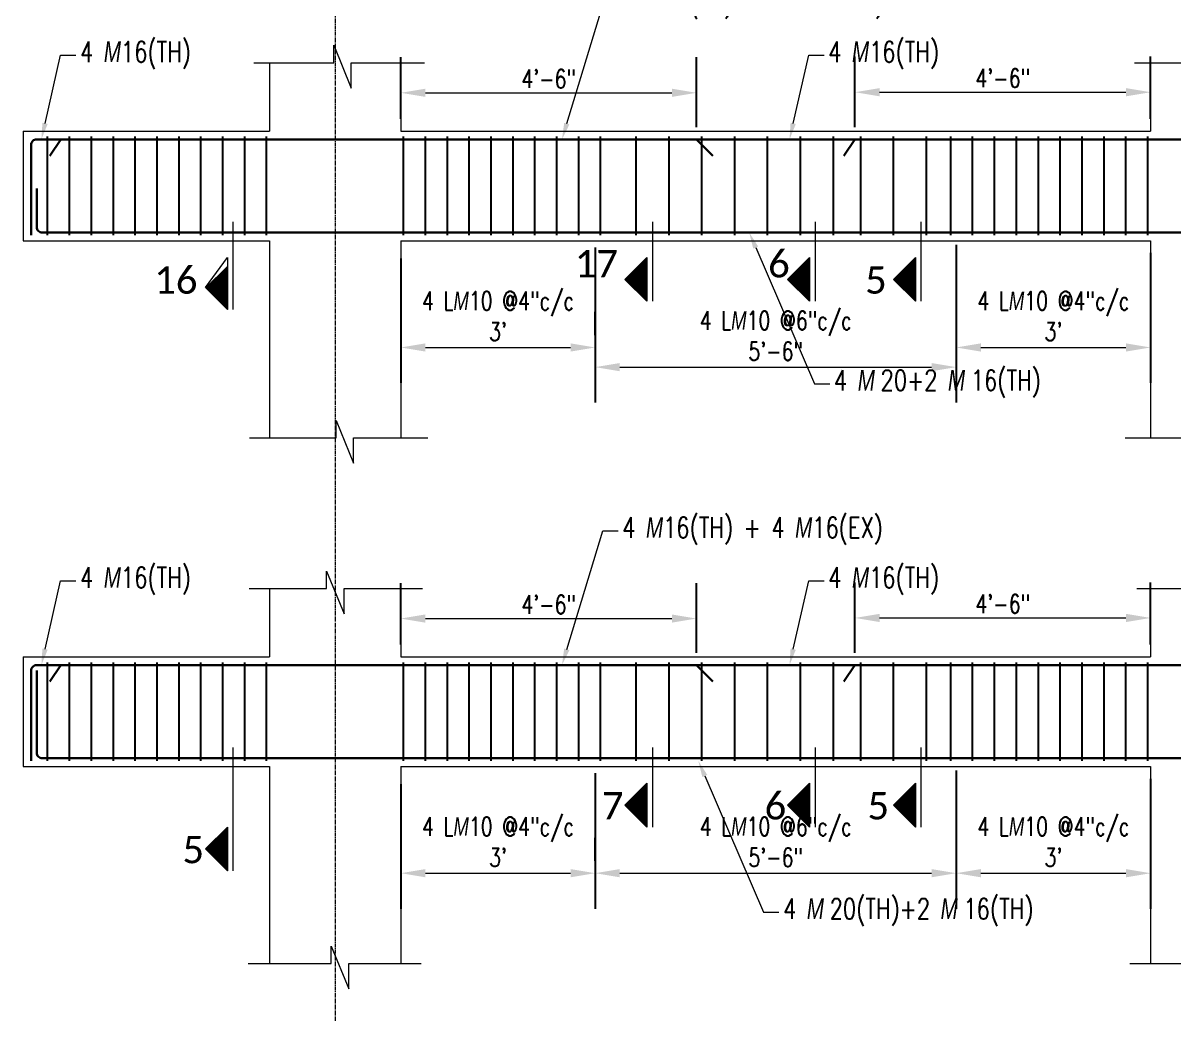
# Model space of a CAD drawing. Header units: inches. Extents: x 0 to 162649, y -36601 to -26324.
# Drawn here: x 155505.6 to 155715.6, y -35674.7 to -35493.8 of the extents above; entities that cross this region are included whole.
import ezdxf
from ezdxf import colors
from ezdxf.entities.mleader import LeaderData, LeaderLine
from ezdxf.math import Vec2, Vec3

# ---------------------------------------------------------------- set-up
doc = ezdxf.new("R2010")
doc.units = ezdxf.units.IN
doc.header["$MEASUREMENT"] = 0
doc.linetypes.add('CENTER2', pattern=[1.125, 0.75, -0.125, 0.125, -0.125])
for name, color, linetype, lineweight in [('Cen', 9, 'CENTER2', 5), ('Dim', 1, 'Continuous', 13), ('dimention', 1, 'Continuous', 13), ('hatch', 252, 'Continuous', 0), ('OL_AR_Text', 140, 'Continuous', 5), ('Rein', 3, 'Continuous', 30), ('Stirrups', 191, 'Continuous', 25), ('TEXT', 7, 'Continuous', 9)]:
    doc.layers.add(name, color=color, linetype=linetype, lineweight=lineweight)
doc.styles.add('1-8 Annotative Text', font='calibri.ttf', dxfattribs={"height": 0.125})
doc.styles.add('DIM', font='simplex.shx', dxfattribs={"width": 0.75})
doc.dimstyles.get("Standard").update_dxf_attribs({"dimscale": 36, "dimtxt": 0.09375, "dimasz": 0.125, "dimexe": 0.18, "dimexo": 0.0625, "dimgap": 0.015625, "dimtad": 1, "dimdec": 0, "dimzin": 0, "dimdsep": 46, "dimlunit": 4, "dimtxsty": 'DIM', "dimcen": 0.09, "dimadec": 0, "dimazin": 0, "dimtfac": 0.75, "dimtdec": 0, "dimtmove": 0, "dimatfit": 3, "dimfxl": 1, "dimtolj": 1, "dimtzin": 0, "dimlwd": 9, "dimarcsym": 0})

# ---------------------------------------------------------------- blocks, each defined once
blk = doc.blocks.new('*D150')
at = {"layer": 'Defpoints', "color": 0, "transparency": 16777216}
for p in [(155628.56, -35602.5), (155574.56, -35609.5), (155628.56, -35611)]:
    blk.add_point(p, dxfattribs=at)
at = {"layer": 'dimention', "color": 0, "lineweight": -2, "transparency": 16777216}
for p, q in [((155574.56, -35607.25), (155574.56, -35596.02)), ((155628.56, -35608.75), (155628.56, -35596.02))]:
    blk.add_line(p, q, dxfattribs=at)
at = {"layer": 'dimention', "color": 0, "lineweight": 9, "transparency": 16777216}
blk.add_line((155579.06, -35602.5), (155624.06, -35602.5), dxfattribs=at)
at = {"layer": 'dimention', "color": 0, "transparency": 16777216}
for points in [[(155579.06, -35601.75), (155579.06, -35603.25), (155574.56, -35602.5)], [(155624.06, -35601.75), (155624.06, -35603.25), (155628.56, -35602.5)]]:
    blk.add_solid(points, dxfattribs=at)
at = {"layer": 'dimention', "color": 0, "transparency": 16777216, "insert": (155601.56, -35599.93), "char_height": 3.375, "attachment_point": 5, "style": 'DIM'}
blk.add_mtext('\\A1;4\'-6"', dxfattribs=at)
blk = doc.blocks.new('*D151')
at = {"layer": 'Defpoints', "color": 0, "transparency": 16777216}
for p in [(155711.5, -35602.39), (155657.5, -35611), (155711.5, -35609.5)]:
    blk.add_point(p, dxfattribs=at)
at = {"layer": 'dimention', "color": 0, "lineweight": -2, "transparency": 16777216}
for p, q in [((155657.5, -35608.75), (155657.5, -35595.9)), ((155711.5, -35607.25), (155711.5, -35595.9))]:
    blk.add_line(p, q, dxfattribs=at)
at = {"layer": 'dimention', "color": 0, "lineweight": 9, "transparency": 16777216}
blk.add_line((155662, -35602.39), (155707, -35602.39), dxfattribs=at)
at = {"layer": 'dimention', "color": 0, "transparency": 16777216}
for points in [[(155662, -35601.64), (155662, -35603.14), (155657.5, -35602.39)], [(155707, -35601.64), (155707, -35603.14), (155711.5, -35602.39)]]:
    blk.add_solid(points, dxfattribs=at)
at = {"layer": 'dimention', "color": 0, "transparency": 16777216, "insert": (155684.5, -35599.81), "char_height": 3.375, "attachment_point": 5, "style": 'DIM'}
blk.add_mtext('\\A1;4\'-6"', dxfattribs=at)
blk = doc.blocks.new('*D144')
at = {"layer": 'Defpoints', "color": 0, "transparency": 16777216}
for p in [(155574.56, -35630.5), (155610.06, -35649), (155610.06, -35649)]:
    blk.add_point(p, dxfattribs=at)
at = {"layer": 'dimention', "color": 0, "lineweight": -2, "transparency": 16777216}
for p, q in [((155574.56, -35632.75), (155574.56, -35655.48)), ((155610.06, -35646.75), (155610.06, -35642.52))]:
    blk.add_line(p, q, dxfattribs=at)
at = {"layer": 'dimention', "color": 0, "lineweight": 9, "transparency": 16777216}
blk.add_line((155579.06, -35649), (155605.56, -35649), dxfattribs=at)
at = {"layer": 'dimention', "color": 0, "transparency": 16777216}
for points in [[(155579.06, -35648.25), (155579.06, -35649.75), (155574.56, -35649)], [(155605.56, -35648.25), (155605.56, -35649.75), (155610.06, -35649)]]:
    blk.add_solid(points, dxfattribs=at)
at = {"layer": 'dimention', "color": 0, "transparency": 16777216, "insert": (155592.31, -35643.29), "char_height": 3.375, "attachment_point": 5, "style": 'DIM'}
blk.add_mtext('\\A1;4 L{\\A0;\\Fgothici|c0;\\W0.75;M}10 @4"c/c\\P3\'', dxfattribs=at)
blk = doc.blocks.new('*D145')
at = {"layer": 'Defpoints', "color": 0, "transparency": 16777216}
for p in [(155676, -35628), (155711.5, -35629.5), (155711.5, -35649)]:
    blk.add_point(p, dxfattribs=at)
at = {"layer": 'dimention', "color": 0, "lineweight": -2, "transparency": 16777216}
for p, q in [((155676, -35630.25), (155676, -35655.48)), ((155711.5, -35631.75), (155711.5, -35655.48))]:
    blk.add_line(p, q, dxfattribs=at)
at = {"layer": 'dimention', "color": 0, "lineweight": 9, "transparency": 16777216}
blk.add_line((155680.5, -35649), (155707, -35649), dxfattribs=at)
at = {"layer": 'dimention', "color": 0, "transparency": 16777216}
for points in [[(155680.5, -35648.25), (155680.5, -35649.75), (155676, -35649)], [(155707, -35648.25), (155707, -35649.75), (155711.5, -35649)]]:
    blk.add_solid(points, dxfattribs=at)
at = {"layer": 'dimention', "color": 0, "transparency": 16777216, "insert": (155693.75, -35643.29), "char_height": 3.375, "attachment_point": 5, "style": 'DIM'}
blk.add_mtext('\\A1;4 L{\\A0;\\Fgothici|c0;\\W0.75;M}10 @4"c/c\\P3\'', dxfattribs=at)
blk = doc.blocks.new('*D146')
at = {"layer": 'Defpoints', "color": 0, "transparency": 16777216}
for p in [(155610.06, -35628.5), (155676, -35638.5), (155676, -35649)]:
    blk.add_point(p, dxfattribs=at)
at = {"layer": 'dimention', "color": 0, "lineweight": -2, "transparency": 16777216}
for p, q in [((155610.06, -35630.75), (155610.06, -35655.48)), ((155676, -35640.75), (155676, -35655.48))]:
    blk.add_line(p, q, dxfattribs=at)
at = {"layer": 'dimention', "color": 0, "lineweight": 9, "transparency": 16777216}
blk.add_line((155614.56, -35649), (155671.5, -35649), dxfattribs=at)
at = {"layer": 'dimention', "color": 0, "transparency": 16777216}
for points in [[(155614.56, -35648.25), (155614.56, -35649.75), (155610.06, -35649)], [(155671.5, -35648.25), (155671.5, -35649.75), (155676, -35649)]]:
    blk.add_solid(points, dxfattribs=at)
at = {"layer": 'dimention', "color": 0, "transparency": 16777216, "insert": (155643.03, -35643.29), "char_height": 3.375, "attachment_point": 5, "style": 'DIM'}
blk.add_mtext('\\A1;4 L{\\A0;\\Fgothici|c0;\\W0.75;M}10 @6"c/c\\P5\'-6"', dxfattribs=at)
blk = doc.blocks.new('*D155')
at = {"layer": 'Defpoints', "color": 0, "transparency": 16777216}
for p in [(155628.56, -35506.5), (155574.56, -35513.5), (155628.56, -35515)]:
    blk.add_point(p, dxfattribs=at)
at = {"layer": 'dimention', "color": 0, "lineweight": -2, "transparency": 16777216}
for p, q in [((155574.56, -35511.25), (155574.56, -35500.02)), ((155628.56, -35512.75), (155628.56, -35500.02))]:
    blk.add_line(p, q, dxfattribs=at)
at = {"layer": 'dimention', "color": 0, "lineweight": 9, "transparency": 16777216}
blk.add_line((155579.06, -35506.5), (155624.06, -35506.5), dxfattribs=at)
at = {"layer": 'dimention', "color": 0, "transparency": 16777216}
for points in [[(155579.06, -35505.75), (155579.06, -35507.25), (155574.56, -35506.5)], [(155624.06, -35505.75), (155624.06, -35507.25), (155628.56, -35506.5)]]:
    blk.add_solid(points, dxfattribs=at)
at = {"layer": 'dimention', "color": 0, "transparency": 16777216, "insert": (155601.56, -35503.93), "char_height": 3.375, "attachment_point": 5, "style": 'DIM'}
blk.add_mtext('\\A1;4\'-6"', dxfattribs=at)
blk = doc.blocks.new('*D156')
at = {"layer": 'Defpoints', "color": 0, "transparency": 16777216}
for p in [(155711.5, -35506.39), (155711.5, -35513.5), (155657.5, -35515)]:
    blk.add_point(p, dxfattribs=at)
at = {"layer": 'dimention', "color": 0, "lineweight": -2, "transparency": 16777216}
for p, q in [((155657.5, -35512.75), (155657.5, -35499.9)), ((155711.5, -35511.25), (155711.5, -35499.9))]:
    blk.add_line(p, q, dxfattribs=at)
at = {"layer": 'dimention', "color": 0, "lineweight": 9, "transparency": 16777216}
blk.add_line((155662, -35506.39), (155707, -35506.39), dxfattribs=at)
at = {"layer": 'dimention', "color": 0, "transparency": 16777216}
for points in [[(155662, -35505.64), (155662, -35507.14), (155657.5, -35506.39)], [(155707, -35505.64), (155707, -35507.14), (155711.5, -35506.39)]]:
    blk.add_solid(points, dxfattribs=at)
at = {"layer": 'dimention', "color": 0, "transparency": 16777216, "insert": (155684.5, -35503.81), "char_height": 3.375, "attachment_point": 5, "style": 'DIM'}
blk.add_mtext('\\A1;4\'-6"', dxfattribs=at)
blk = doc.blocks.new('*D160')
at = {"layer": 'Defpoints', "color": 0, "transparency": 16777216}
for p in [(155574.56, -35534.5), (155610.06, -35553), (155610.06, -35553)]:
    blk.add_point(p, dxfattribs=at)
at = {"layer": 'dimention', "color": 0, "lineweight": -2, "transparency": 16777216}
for p, q in [((155574.56, -35536.75), (155574.56, -35559.48)), ((155610.06, -35550.75), (155610.06, -35546.52))]:
    blk.add_line(p, q, dxfattribs=at)
at = {"layer": 'dimention', "color": 0, "lineweight": 9, "transparency": 16777216}
blk.add_line((155579.06, -35553), (155605.56, -35553), dxfattribs=at)
at = {"layer": 'dimention', "color": 0, "transparency": 16777216}
for points in [[(155579.06, -35552.25), (155579.06, -35553.75), (155574.56, -35553)], [(155605.56, -35552.25), (155605.56, -35553.75), (155610.06, -35553)]]:
    blk.add_solid(points, dxfattribs=at)
at = {"layer": 'dimention', "color": 0, "transparency": 16777216, "insert": (155592.31, -35547.29), "char_height": 3.375, "attachment_point": 5, "style": 'DIM'}
blk.add_mtext('\\A1;4 L{\\A0;\\Fgothici|c0;\\W0.75;M}10 @4"c/c\\P3\'', dxfattribs=at)
blk = doc.blocks.new('*D161')
at = {"layer": 'Defpoints', "color": 0, "transparency": 16777216}
for p in [(155676, -35532), (155711.5, -35533.5), (155711.5, -35553)]:
    blk.add_point(p, dxfattribs=at)
at = {"layer": 'dimention', "color": 0, "lineweight": -2, "transparency": 16777216}
for p, q in [((155676, -35534.25), (155676, -35559.48)), ((155711.5, -35535.75), (155711.5, -35559.48))]:
    blk.add_line(p, q, dxfattribs=at)
at = {"layer": 'dimention', "color": 0, "lineweight": 9, "transparency": 16777216}
blk.add_line((155680.5, -35553), (155707, -35553), dxfattribs=at)
at = {"layer": 'dimention', "color": 0, "transparency": 16777216}
for points in [[(155680.5, -35552.25), (155680.5, -35553.75), (155676, -35553)], [(155707, -35552.25), (155707, -35553.75), (155711.5, -35553)]]:
    blk.add_solid(points, dxfattribs=at)
at = {"layer": 'dimention', "color": 0, "transparency": 16777216, "insert": (155693.75, -35547.29), "char_height": 3.375, "attachment_point": 5, "style": 'DIM'}
blk.add_mtext('\\A1;4 L{\\A0;\\Fgothici|c0;\\W0.75;M}10 @4"c/c\\P3\'', dxfattribs=at)
blk = doc.blocks.new('*D162')
at = {"layer": 'Defpoints', "color": 0, "transparency": 16777216}
for p in [(155610.06, -35532.5), (155676, -35542.5), (155676, -35556.59)]:
    blk.add_point(p, dxfattribs=at)
at = {"layer": 'dimention', "color": 0, "lineweight": -2, "transparency": 16777216}
for p, q in [((155610.06, -35534.75), (155610.06, -35563.07)), ((155676, -35544.75), (155676, -35563.07))]:
    blk.add_line(p, q, dxfattribs=at)
at = {"layer": 'dimention', "color": 0, "lineweight": 9, "transparency": 16777216}
blk.add_line((155614.56, -35556.59), (155671.5, -35556.59), dxfattribs=at)
at = {"layer": 'dimention', "color": 0, "transparency": 16777216}
for points in [[(155614.56, -35555.84), (155614.56, -35557.34), (155610.06, -35556.59)], [(155671.5, -35555.84), (155671.5, -35557.34), (155676, -35556.59)]]:
    blk.add_solid(points, dxfattribs=at)
at = {"layer": 'dimention', "color": 0, "transparency": 16777216, "insert": (155643.03, -35550.88), "char_height": 3.375, "attachment_point": 5, "style": 'DIM'}
blk.add_mtext('\\A1;4 L{\\A0;\\Fgothici|c0;\\W0.75;M}10 @6"c/c\\P5\'-6"', dxfattribs=at)

msp = doc.modelspace()

# ---------------------------------------------------------------- hatches: boundary and pattern name
at = {"layer": 'Dim'}
h = msp.add_hatch(dxfattribs=at)
h.set_pattern_fill('ANSI31', color=256)
h.set_pattern_definition([(45, (-1340.18676, 362), (-0.08838834765, 0.08838834765), [])])
h.paths.add_polyline_path([(155619.5, -35540.57), (155619.5, -35536.57), (155615.5, -35540.57), (155619.5, -35544.57)])
h = msp.add_hatch(dxfattribs=at)
h.set_pattern_fill('ANSI31', color=256)
h.set_pattern_definition([(45, (-1310.47862, 362), (-0.08838834765, 0.08838834765), [])])
h.paths.add_polyline_path([(155649.21, -35540.57), (155649.21, -35536.57), (155645.21, -35540.57), (155649.21, -35544.57)])
h = msp.add_hatch(dxfattribs=at)
h.set_pattern_fill('ANSI31', color=256)
h.set_pattern_definition([(45, (-1291.15428, 362), (-0.08838834765, 0.08838834765), [])])
h.paths.add_polyline_path([(155668.54, -35540.57), (155668.54, -35536.57), (155664.54, -35540.57), (155668.54, -35544.57)])
h = msp.add_hatch(dxfattribs=at)
h.set_pattern_fill('ANSI31', color=256)
h.set_pattern_definition([(45, (-1416.80326, 360.52592), (-0.08838834765, 0.08838834765), [])])
h.paths.add_polyline_path([(155542.89, -35542.04), (155542.89, -35538.04), (155538.89, -35542.04), (155542.89, -35546.04)])
h = msp.add_hatch(dxfattribs=at)
h.set_pattern_fill('ANSI31', color=256)
h.set_pattern_definition([(45, (-1416.80326, 360.52592), (-0.08838834765, 0.08838834765), [])])
h.paths.add_polyline_path([(155542.89, -35542.04), (155542.89, -35538.04), (155538.89, -35542.04), (155542.89, -35546.04)])
h = msp.add_hatch(dxfattribs=at)
h.set_pattern_fill('ANSI31', color=256)
h.set_pattern_definition([(45, (-1340.18676, 266), (-0.08838834765, 0.08838834765), [])])
h.paths.add_polyline_path([(155619.5, -35636.57), (155619.5, -35632.57), (155615.5, -35636.57), (155619.5, -35640.57)])
h = msp.add_hatch(dxfattribs=at)
h.set_pattern_fill('ANSI31', color=256)
h.set_pattern_definition([(45, (-1310.47862, 266), (-0.08838834765, 0.08838834765), [])])
h.paths.add_polyline_path([(155649.21, -35636.57), (155649.21, -35632.57), (155645.21, -35636.57), (155649.21, -35640.57)])
h = msp.add_hatch(dxfattribs=at)
h.set_pattern_fill('ANSI31', color=256)
h.set_pattern_definition([(45, (-1291.15428, 266), (-0.08838834765, 0.08838834765), [])])
h.paths.add_polyline_path([(155668.54, -35636.57), (155668.54, -35632.57), (155664.54, -35636.57), (155668.54, -35640.57)])
h = msp.add_hatch(dxfattribs=at)
h.set_pattern_fill('ANSI31', color=256)
h.set_pattern_definition([(45, (-1416.80326, 258), (-0.08838834765, 0.08838834765), [])])
h.paths.add_polyline_path([(155542.89, -35644.57), (155542.89, -35640.57), (155538.89, -35644.57), (155542.89, -35648.57)])
h = msp.add_hatch(dxfattribs=at)
h.set_pattern_fill('ANSI31', color=256)
h.set_pattern_definition([(45, (-1416.80326, 258), (-0.08838834765, 0.08838834765), [])])
h.paths.add_polyline_path([(155542.89, -35644.57), (155542.89, -35640.57), (155538.89, -35644.57), (155542.89, -35648.57)])

# ---------------------------------------------------------------- linework, layer by layer
at = {"layer": 'Cen'}
msp.add_line((155562.56, -35102.69), (155562.56, -35927.5), dxfattribs=at)
at = {"layer": 'Dim'}
for p, q in [((155543.89, -35530.07), (155543.89, -35546.04)), ((155620.5, -35530.07), (155620.5, -35544.57)), ((155650.21, -35530.07), (155650.21, -35544.57)), ((155669.54, -35530.07), (155669.54, -35544.57)), ((155538.89, -35542.04), (155542.89, -35536.57)), ((155538.89, -35542.04), (155542.89, -35536.57)), ((155542.89, -35536.57), (155542.89, -35546.04)), ((155615.5, -35540.57), (155619.5, -35536.57)), ((155619.5, -35536.57), (155619.5, -35544.57)), ((155645.21, -35540.57), (155649.21, -35536.57)), ((155649.21, -35536.57), (155649.21, -35544.57)), ((155664.54, -35540.57), (155668.54, -35536.57)), ((155668.54, -35536.57), (155668.54, -35544.57)), ((155615.5, -35540.57), (155619.5, -35544.57)), ((155619.5, -35544.57), (155619.5, -35540.57)), ((155645.21, -35540.57), (155649.21, -35544.57)), ((155649.21, -35544.57), (155649.21, -35540.57)), ((155664.54, -35540.57), (155668.54, -35544.57)), ((155668.54, -35544.57), (155668.54, -35540.57)), ((155538.89, -35542.04), (155542.89, -35546.04)), ((155538.89, -35542.04), (155542.89, -35546.04)), ((155542.89, -35546.04), (155542.89, -35542.04)), ((155543.89, -35626.07), (155543.89, -35648.57)), ((155620.5, -35626.07), (155620.5, -35640.57)), ((155650.21, -35626.07), (155650.21, -35640.57)), ((155669.54, -35626.07), (155669.54, -35640.57)), ((155615.5, -35636.57), (155619.5, -35632.57)), ((155619.5, -35632.57), (155619.5, -35640.57)), ((155645.21, -35636.57), (155649.21, -35632.57)), ((155649.21, -35632.57), (155649.21, -35640.57)), ((155664.54, -35636.57), (155668.54, -35632.57)), ((155668.54, -35632.57), (155668.54, -35640.57)), ((155615.5, -35636.57), (155619.5, -35640.57)), ((155619.5, -35640.57), (155619.5, -35636.57)), ((155645.21, -35636.57), (155649.21, -35640.57)), ((155649.21, -35640.57), (155649.21, -35636.57)), ((155664.54, -35636.57), (155668.54, -35640.57)), ((155668.54, -35640.57), (155668.54, -35636.57)), ((155538.89, -35644.57), (155542.89, -35640.57)), ((155538.89, -35644.57), (155542.89, -35640.57)), ((155542.89, -35640.57), (155542.89, -35648.57)), ((155538.89, -35644.57), (155542.89, -35648.57)), ((155538.89, -35644.57), (155542.89, -35648.57)), ((155542.89, -35648.57), (155542.89, -35644.57))]:
    msp.add_line(p, q, dxfattribs=at)
at = {"layer": 'hatch'}
for p, q in [((155562.32, -35501), (155562.32, -35497.83)), ((155562.32, -35497.83), (155565.51, -35505.63)), ((155547.73, -35501), (155562.32, -35501)), ((155550.56, -35501), (155550.56, -35513.5)), ((155565.51, -35505.63), (155565.51, -35501)), ((155565.51, -35501), (155578.89, -35501)), ((155574.56, -35501), (155574.56, -35513.5)), ((155708.58, -35501), (155721.98, -35501)), ((155711.5, -35501), (155711.5, -35513.5)), ((155505.56, -35513.5), (155505.56, -35533.5)), ((155505.56, -35513.5), (155550.56, -35513.5)), ((155574.56, -35513.5), (155711.5, -35513.5)), ((155505.56, -35533.5), (155550.56, -35533.5)), ((155550.56, -35533.5), (155550.56, -35569.5)), ((155574.56, -35533.5), (155574.56, -35569.5)), ((155574.56, -35533.5), (155711.5, -35533.5)), ((155711.5, -35533.5), (155711.5, -35569.5)), ((155562.73, -35569.5), (155562.73, -35566.33)), ((155562.73, -35566.33), (155565.91, -35574.13)), ((155546.93, -35569.5), (155562.73, -35569.5)), ((155565.91, -35574.13), (155565.91, -35569.5)), ((155565.91, -35569.5), (155579.47, -35569.5)), ((155706.88, -35569.5), (155721.42, -35569.5)), ((155561.01, -35597), (155561.01, -35593.83)), ((155561.01, -35593.83), (155564.2, -35601.63)), ((155546.88, -35597), (155561.01, -35597)), ((155550.56, -35597), (155550.56, -35609.5)), ((155564.2, -35601.63), (155564.2, -35597)), ((155564.2, -35597), (155578.55, -35597)), ((155574.56, -35597), (155574.56, -35609.5)), ((155708.96, -35597), (155721.23, -35597)), ((155711.5, -35597), (155711.5, -35609.5)), ((155505.56, -35609.5), (155505.56, -35629.5)), ((155505.56, -35609.5), (155550.56, -35609.5)), ((155574.56, -35609.5), (155711.5, -35609.5)), ((155505.56, -35629.5), (155550.56, -35629.5)), ((155550.56, -35629.5), (155550.56, -35665.5)), ((155574.56, -35629.5), (155574.56, -35665.5)), ((155574.56, -35629.5), (155711.5, -35629.5)), ((155711.5, -35629.5), (155711.5, -35665.5)), ((155561.85, -35665.5), (155561.85, -35662.33)), ((155561.85, -35662.33), (155565.04, -35670.13)), ((155546.69, -35665.5), (155561.85, -35665.5)), ((155565.04, -35670.13), (155565.04, -35665.5)), ((155565.04, -35665.5), (155578.28, -35665.5)), ((155707.68, -35665.5), (155722.38, -35665.5))]:
    msp.add_line(p, q, dxfattribs=at)
at = {"layer": 'Rein'}
for p, q in [((155510.46, -35518), (155512.46, -35515)), ((155631.56, -35518), (155628.56, -35515)), ((155655.5, -35518), (155657.5, -35515)), ((155510.46, -35614), (155512.46, -35611)), ((155631.56, -35614), (155628.56, -35611)), ((155655.5, -35614), (155657.5, -35611))]:
    msp.add_line(p, q, dxfattribs=at)
for points in [[(156222.19, -35532), (156222.19, -35516, 0.414214), (156221.19, -35515), (155508.06, -35515, 0.414214), (155507.06, -35516), (155507.06, -35532.5)], [(155524.52, -35532), (156220.69, -35532, 0.414214), (156221.69, -35531), (156221.69, -35516.5)], [(155508.06, -35524), (155508.06, -35531, 0.414214), (155509.06, -35532), (155571.29, -35532)], [(156222.19, -35628), (156222.19, -35612, 0.414214), (156221.19, -35611), (155508.06, -35611, 0.414214), (155507.06, -35612), (155507.06, -35628.5)], [(155526.22, -35628), (156220.69, -35628, 0.414214), (156221.69, -35627), (156221.69, -35612.5)], [(155508.06, -35620), (155508.06, -35627, 0.414214), (155509.06, -35628), (155571.29, -35628)]]:
    msp.add_lwpolyline(points, format="xyb", dxfattribs=at)
msp.add_lwpolyline([(155508.06, -35612), (155508.06, -35627)], dxfattribs=at)
at = {"layer": 'Stirrups'}
for p, q in [((155510.06, -35532.5), (155510.06, -35514.5)), ((155514.06, -35532.5), (155514.06, -35514.5)), ((155518.06, -35532.5), (155518.06, -35514.5)), ((155522.06, -35532.5), (155522.06, -35514.5)), ((155526.06, -35532.5), (155526.06, -35514.5)), ((155530.06, -35532.5), (155530.06, -35514.5)), ((155534.06, -35532.5), (155534.06, -35514.5)), ((155538.06, -35532.5), (155538.06, -35514.5)), ((155542.06, -35532.5), (155542.06, -35514.5)), ((155542.06, -35532.5), (155542.06, -35514.5)), ((155546.06, -35532.5), (155546.06, -35514.5)), ((155550.06, -35532.5), (155550.06, -35514.5)), ((155575.06, -35532.5), (155575.06, -35514.5)), ((155579.06, -35532.5), (155579.06, -35514.5)), ((155583.06, -35532.5), (155583.06, -35514.5)), ((155587.06, -35532.5), (155587.06, -35514.5)), ((155591.06, -35532.5), (155591.06, -35514.5)), ((155595.06, -35532.5), (155595.06, -35514.5)), ((155599.06, -35532.5), (155599.06, -35514.5)), ((155603.06, -35532.5), (155603.06, -35514.5)), ((155607.06, -35532.5), (155607.06, -35514.5)), ((155611.06, -35532.5), (155611.06, -35514.5)), ((155617.56, -35532.5), (155617.56, -35514.5)), ((155623.56, -35532.5), (155623.56, -35514.5)), ((155629.56, -35532.5), (155629.56, -35514.5)), ((155635.56, -35532.5), (155635.56, -35514.5)), ((155641.56, -35532.5), (155641.56, -35514.5)), ((155647.56, -35532.5), (155647.56, -35514.5)), ((155653.56, -35532.5), (155653.56, -35514.5)), ((155658.56, -35532.5), (155658.56, -35514.5)), ((155664.56, -35532.5), (155664.56, -35514.5)), ((155670.56, -35532.5), (155670.56, -35514.5)), ((155675, -35532.5), (155675, -35514.5)), ((155679, -35532.5), (155679, -35514.5)), ((155683, -35532.5), (155683, -35514.5)), ((155687, -35532.5), (155687, -35514.5)), ((155691, -35532.5), (155691, -35514.5)), ((155695, -35532.5), (155695, -35514.5)), ((155699, -35532.5), (155699, -35514.5)), ((155703, -35532.5), (155703, -35514.5)), ((155707, -35532.5), (155707, -35514.5)), ((155711, -35532.5), (155711, -35514.5)), ((155510.06, -35628.5), (155510.06, -35610.5)), ((155514.06, -35628.5), (155514.06, -35610.5)), ((155518.06, -35628.5), (155518.06, -35610.5)), ((155522.06, -35628.5), (155522.06, -35610.5)), ((155526.06, -35628.5), (155526.06, -35610.5)), ((155530.06, -35628.5), (155530.06, -35610.5)), ((155534.06, -35628.5), (155534.06, -35610.5)), ((155538.06, -35628.5), (155538.06, -35610.5)), ((155542.06, -35628.5), (155542.06, -35610.5)), ((155542.06, -35628.5), (155542.06, -35610.5)), ((155546.06, -35628.5), (155546.06, -35610.5)), ((155550.06, -35628.5), (155550.06, -35610.5)), ((155575.06, -35628.5), (155575.06, -35610.5)), ((155579.06, -35628.5), (155579.06, -35610.5)), ((155583.06, -35628.5), (155583.06, -35610.5)), ((155587.06, -35628.5), (155587.06, -35610.5)), ((155591.06, -35628.5), (155591.06, -35610.5)), ((155595.06, -35628.5), (155595.06, -35610.5)), ((155599.06, -35628.5), (155599.06, -35610.5)), ((155603.06, -35628.5), (155603.06, -35610.5)), ((155607.06, -35628.5), (155607.06, -35610.5)), ((155611.06, -35628.5), (155611.06, -35610.5)), ((155617.56, -35628.5), (155617.56, -35610.5)), ((155623.56, -35628.5), (155623.56, -35610.5)), ((155629.56, -35628.5), (155629.56, -35610.5)), ((155635.56, -35628.5), (155635.56, -35610.5)), ((155641.56, -35628.5), (155641.56, -35610.5)), ((155647.56, -35628.5), (155647.56, -35610.5)), ((155653.56, -35628.5), (155653.56, -35610.5)), ((155658.56, -35628.5), (155658.56, -35610.5)), ((155664.56, -35628.5), (155664.56, -35610.5)), ((155670.56, -35628.5), (155670.56, -35610.5)), ((155675, -35628.5), (155675, -35610.5)), ((155679, -35628.5), (155679, -35610.5)), ((155683, -35628.5), (155683, -35610.5)), ((155687, -35628.5), (155687, -35610.5)), ((155691, -35628.5), (155691, -35610.5)), ((155695, -35628.5), (155695, -35610.5)), ((155699, -35628.5), (155699, -35610.5)), ((155703, -35628.5), (155703, -35610.5)), ((155707, -35628.5), (155707, -35610.5)), ((155711, -35628.5), (155711, -35610.5))]:
    msp.add_line(p, q, dxfattribs=at)

# ---------------------------------------------------------------- texts
at = {"layer": 'OL_AR_Text', "char_height": 5, "width": 3.8192065e-317, "attachment_point": 1, "style": '1-8 Annotative Text'}
for s, insert in [('17', (155606.32, -35535.2)), ('6', (155641.64, -35535.2)), ('16', (155529.52, -35538.18)), ('5', (155659.36, -35538.18)), ('7', (155611.29, -35634.18)), ('6', (155641, -35634.18)), ('5', (155659.79, -35634.18)), ('5', (155534.68, -35642.18)), ('5', (155534.68, -35642.18))]:
    msp.add_mtext(s, dxfattribs=dict(at, insert=insert))

# ---------------------------------------------------------------- dimensions: what is measured, and where the dimension line sits
at = {"layer": 'dimention'}
for base, p1, p2, picture, middle in [((155628.56, -35506.5), (155574.56, -35513.5), (155628.56, -35515), '*D155', (155601.56, -35503.93)), ((155711.5, -35506.39), (155657.5, -35515), (155711.5, -35513.5), '*D156', (155684.5, -35503.81)), ((155628.56, -35602.5), (155574.56, -35609.5), (155628.56, -35611), '*D150', (155601.56, -35599.93)), ((155711.5, -35602.39), (155657.5, -35611), (155711.5, -35609.5), '*D151', (155684.5, -35599.81))]:
    dim = msp.add_linear_dim(base=base, p1=p1, p2=p2, dimstyle='Standard', dxfattribs=at)
    dim.commit()
    dim.dimension.update_dxf_attribs({"geometry": picture, "text_midpoint": middle})
for base, p1, p2, picture, middle in [((155676, -35556.59), (155610.06, -35532.5), (155676, -35542.5), '*D162', (155643.03, -35550.88)), ((155676, -35649), (155610.06, -35628.5), (155676, -35638.5), '*D146', (155643.03, -35643.29))]:
    dim = msp.add_linear_dim(base=base, p1=p1, p2=p2, text='4 L{\\A0;\\Fgothici|c0;\\W0.75;M}10 @6"c/c\\P<>', dimstyle='Standard', dxfattribs=at)
    dim.commit()
    dim.dimension.update_dxf_attribs({"geometry": picture, "text_midpoint": middle})
for base, p1, p2, picture, middle in [((155711.5, -35553), (155676, -35532), (155711.5, -35533.5), '*D161', (155693.75, -35553)), ((155610.05846402, -35553), (155574.55846402, -35534.5), (155610.05846402, -35553), '*D160', (155592.30846402, -35553)), ((155711.5, -35649), (155676, -35628), (155711.5, -35629.5), '*D145', (155693.75, -35649)), ((155610.05846402, -35649), (155574.55846402, -35630.5), (155610.05846402, -35649), '*D144', (155592.30846402, -35649))]:
    dim = msp.add_linear_dim(base=base, p1=p1, p2=p2, text='4 L{\\A0;\\Fgothici|c0;\\W0.75;M}10 @4"c/c\\P<>', dimstyle='Standard', dxfattribs=at)
    dim.commit()
    dim.dimension.update_dxf_attribs({"geometry": picture, "text_midpoint": middle, "dimtype": 160})

# ---------------------------------------------------------------- leaders
at = {"layer": 'TEXT'}
ml = msp.add_multileader_mtext('Standard', dxfattribs=at)
ml.set_content('4 {\\Fgothici|c0;M}16(TH) + 2{\\Fgothici|c0;M} 25 EX)', color=256, style='DIM')
ml.set_leader_properties(color=1, linetype='ByLayer', lineweight=9)
ml.build(insert=Vec2(0, 0))
ml.multileader.update_dxf_attribs({"text_right_attachment_type": 2, "dogleg_length": 0.25, "arrow_head_size": 3, "scale": 32})
ctx = ml.context
ctx.base_point, ctx.scale, ctx.char_height, ctx.arrow_head_size, ctx.landing_gap_size, ctx.plane_origin = Vec3(155614.25, -35490.5), 32, 3.75, 3, 0.75, Vec3(155634.57, -35509.8)
ctx.right_attachment = 2
notes = []
notes.append((ctx, [(0, (1, 1, 0), (155611.44, -35490.5), (1, 0), 2.81, [(0, [(155604, -35515)], 0, [])])]))
ctx.mtext.insert, ctx.mtext.flow_direction = Vec3(155615, -35488), 5
ml = msp.add_multileader_mtext('Standard', dxfattribs=at)
ml.set_content('4 {\\Fgothici|c0;M}16(TH) ', color=256, style='DIM')
ml.set_leader_properties(color=1, linetype='ByLayer', lineweight=9)
ml.build(insert=Vec2(0, 0))
ml.multileader.update_dxf_attribs({"text_right_attachment_type": 2, "dogleg_length": 0.25, "arrow_head_size": 3, "scale": 32})
ctx = ml.context
ctx.base_point, ctx.scale, ctx.char_height, ctx.arrow_head_size, ctx.landing_gap_size, ctx.plane_origin = Vec3(155515.23, -35499.63), 32, 3.75, 3, 0.75, Vec3(155535.55, -35518.93)
ctx.right_attachment = 2
notes.append((ctx, [(0, (1, 1, 0), (155512.42, -35499.63), (1, 0), 2.81, [(0, [(155508.92, -35515)], 0, [])])]))
ctx.mtext.insert, ctx.mtext.flow_direction = Vec3(155515.98, -35497.13), 5
ml = msp.add_multileader_mtext('Standard', dxfattribs=at)
ml.set_content('4 {\\Fgothici|c0;M}16(TH) ', color=256, style='DIM')
ml.set_leader_properties(color=1, linetype='ByLayer', lineweight=9)
ml.build(insert=Vec2(0, 0))
ml.multileader.update_dxf_attribs({"text_right_attachment_type": 2, "dogleg_length": 0.25, "arrow_head_size": 3, "scale": 32})
ctx = ml.context
ctx.base_point, ctx.scale, ctx.char_height, ctx.arrow_head_size, ctx.landing_gap_size, ctx.plane_origin = Vec3(155651.87, -35499.63), 32, 3.75, 3, 0.75, Vec3(155672.19, -35518.93)
ctx.right_attachment = 2
notes.append((ctx, [(0, (1, 1, 0), (155649.06, -35499.63), (1, 0), 2.81, [(0, [(155645.56, -35515)], 0, [])])]))
ctx.mtext.insert, ctx.mtext.flow_direction = Vec3(155652.62, -35497.13), 5
ml = msp.add_multileader_mtext('Standard', dxfattribs=at)
ml.set_content('4 {\\Fgothici|c0;M }20+2 {\\Fgothici|c0;M }16(TH)   ', color=256, style='DIM')
ml.set_leader_properties(color=1, linetype='ByLayer', lineweight=9)
ml.build(insert=Vec2(0, 0))
ml.multileader.update_dxf_attribs({"text_right_attachment_type": 2, "dogleg_length": 0.25, "arrow_head_size": 3, "scale": 32})
ctx = ml.context
ctx.base_point, ctx.scale, ctx.char_height, ctx.arrow_head_size, ctx.landing_gap_size, ctx.plane_origin = Vec3(155652.93, -35559.62), 32, 3.75, 3, 0.75, Vec3(155673.26, -35578.93)
ctx.right_attachment = 2
notes.append((ctx, [(0, (1, 1, 0), (155650.12, -35559.62), (1, 0), 2.81, [(0, [(155638.19, -35532)], 0, [])])]))
ctx.mtext.insert, ctx.mtext.flow_direction = Vec3(155653.68, -35557.12), 5
ml = msp.add_multileader_mtext('Standard', dxfattribs=at)
ml.set_content('4 {\\Fgothici|c0;M}16(TH) + 4 {\\Fgothici|c0;M}16(EX)', color=256, style='DIM')
ml.set_leader_properties(color=1, linetype='ByLayer', lineweight=9)
ml.build(insert=Vec2(0, 0))
ml.multileader.update_dxf_attribs({"text_right_attachment_type": 2, "dogleg_length": 0.25, "arrow_head_size": 3, "scale": 32})
ctx = ml.context
ctx.base_point, ctx.scale, ctx.char_height, ctx.arrow_head_size, ctx.landing_gap_size, ctx.plane_origin = Vec3(155614.25, -35586.5), 32, 3.75, 3, 0.75, Vec3(155634.57, -35605.8)
ctx.right_attachment = 2
notes.append((ctx, [(0, (1, 1, 0), (155611.44, -35586.5), (1, 0), 2.81, [(0, [(155604, -35611)], 0, [])])]))
ctx.mtext.insert, ctx.mtext.flow_direction = Vec3(155615, -35584), 5
ml = msp.add_multileader_mtext('Standard', dxfattribs=at)
ml.set_content('4 {\\Fgothici|c0;M}16(TH) ', color=256, style='DIM')
ml.set_leader_properties(color=1, linetype='ByLayer', lineweight=9)
ml.build(insert=Vec2(0, 0))
ml.multileader.update_dxf_attribs({"text_right_attachment_type": 2, "dogleg_length": 0.25, "arrow_head_size": 3, "scale": 32})
ctx = ml.context
ctx.base_point, ctx.scale, ctx.char_height, ctx.arrow_head_size, ctx.landing_gap_size, ctx.plane_origin = Vec3(155515.23, -35595.63), 32, 3.75, 3, 0.75, Vec3(155535.55, -35614.93)
ctx.right_attachment = 2
notes.append((ctx, [(0, (1, 1, 0), (155512.42, -35595.63), (1, 0), 2.81, [(0, [(155508.92, -35611)], 0, [])])]))
ctx.mtext.insert, ctx.mtext.flow_direction = Vec3(155515.98, -35593.13), 5
ml = msp.add_multileader_mtext('Standard', dxfattribs=at)
ml.set_content('4 {\\Fgothici|c0;M}16(TH) ', color=256, style='DIM')
ml.set_leader_properties(color=1, linetype='ByLayer', lineweight=9)
ml.build(insert=Vec2(0, 0))
ml.multileader.update_dxf_attribs({"text_right_attachment_type": 2, "dogleg_length": 0.25, "arrow_head_size": 3, "scale": 32})
ctx = ml.context
ctx.base_point, ctx.scale, ctx.char_height, ctx.arrow_head_size, ctx.landing_gap_size, ctx.plane_origin = Vec3(155651.87, -35595.63), 32, 3.75, 3, 0.75, Vec3(155672.19, -35614.93)
ctx.right_attachment = 2
notes.append((ctx, [(0, (1, 1, 0), (155649.06, -35595.63), (1, 0), 2.81, [(0, [(155645.56, -35611)], 0, [])])]))
ctx.mtext.insert, ctx.mtext.flow_direction = Vec3(155652.62, -35593.13), 5
ml = msp.add_multileader_mtext('Standard', dxfattribs=at)
ml.set_content('4 {\\Fgothici|c0;M }20(TH)+2 {\\Fgothici|c0;M }16(TH)  ', color=256, style='DIM')
ml.set_leader_properties(color=1, linetype='ByLayer', lineweight=9)
ml.build(insert=Vec2(0, 0))
ml.multileader.update_dxf_attribs({"text_right_attachment_type": 2, "dogleg_length": 0.25, "arrow_head_size": 3, "scale": 32})
ctx = ml.context
ctx.base_point, ctx.scale, ctx.char_height, ctx.arrow_head_size, ctx.landing_gap_size, ctx.plane_origin = Vec3(155643.63, -35656.11), 32, 3.75, 3, 0.75, Vec3(155663.95, -35675.42)
ctx.right_attachment = 2
notes.append((ctx, [(0, (1, 1, 0), (155640.82, -35656.11), (1, 0), 2.81, [(0, [(155628.89, -35628.49)], 0, [])])]))
ctx.mtext.insert, ctx.mtext.flow_direction = Vec3(155644.38, -35653.61), 5
for ctx, leaders in notes:
    for number, flags, end, landing, length, lines in leaders:
        leader = LeaderData()
        leader.index, (leader.has_last_leader_line, leader.has_dogleg_vector, leader.attachment_direction) = number, flags
        leader.last_leader_point, leader.dogleg_vector, leader.dogleg_length = Vec3(end), Vec3(landing), length
        for number, points, colour, breaks in lines:
            line = LeaderLine()
            line.index, line.vertices, line.color, line.breaks = number, Vec3.list(points), colors.encode_raw_color(colour), breaks
            leader.lines.append(line)
        ctx.leaders.append(leader)

doc.saveas('drawing.dxf')
